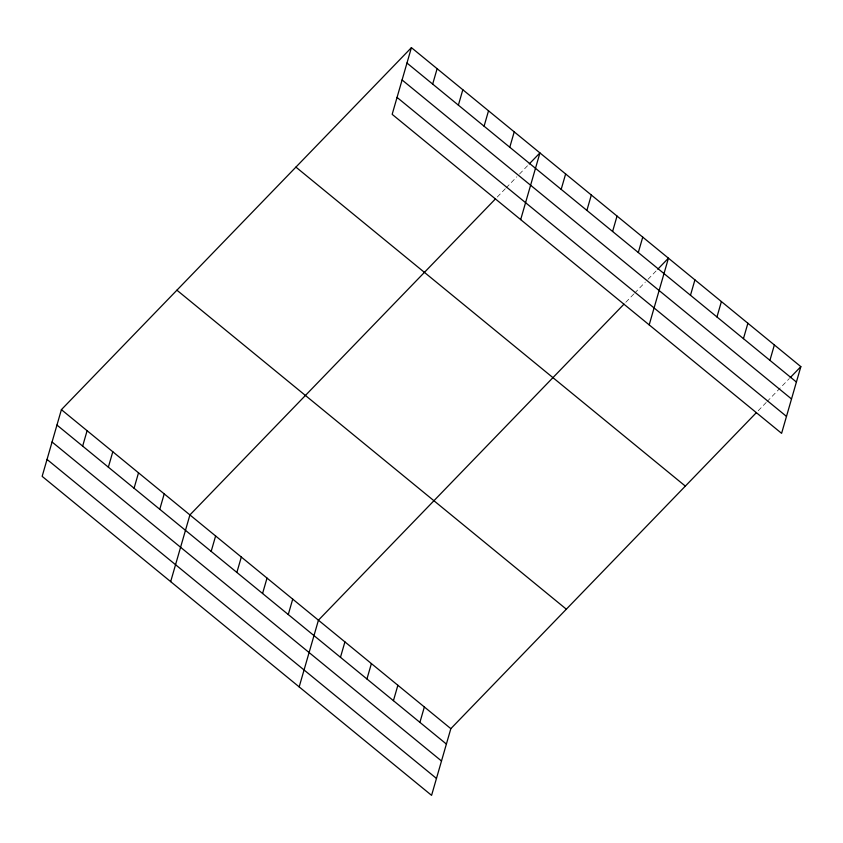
<?xml version="1.0" encoding="UTF-8"?>
<svg xmlns="http://www.w3.org/2000/svg" width="843" height="843" viewBox="0 0 843 843"><rect width="100%" height="100%" fill="white"/><g stroke="black" fill="none" stroke-linecap="round" stroke-linejoin="round"><path stroke-width="0.63" stroke-dasharray="4.21 3.16" d="M497.286 197.02L505.284 188.748M506.169 187.831L516.833 176.798M519.499 174.048L527.497 165.776M625.791 302.289L633.788 294.017M634.684 293.101L645.338 282.068M648.004 279.318L656.897 270.118M758.205 410.752L766.203 402.48M767.088 401.563L789.301 378.581"/><path stroke-width="1.26" d="M411.416 47.64L392.164 114.342L781.598 433.344L800.85 366.642L411.416 47.64L61.402 409.656L42.15 476.358L431.584 795.36L450.836 728.658L756.424 412.585M82.656 446.116L87.103 430.71M108.357 467.17L112.804 451.764M134.069 488.223L138.515 472.818M159.77 509.277L164.216 493.872M170.665 581.638L189.917 514.925L495.505 198.853M211.172 551.385L215.618 535.979M236.872 572.439L241.319 557.033M262.573 593.493L267.02 578.087M432.68 84.089L437.127 68.694M288.274 614.547L292.721 599.141M458.381 105.143L462.828 89.748M299.17 686.908L318.433 620.195L624.02 304.123M484.082 126.197L488.529 110.802M340.467 657.298L344.913 641.892M509.783 147.251L514.23 131.856M366.947 678.984L371.394 663.578M520.679 219.612L539.931 152.91L529.267 163.932M393.428 700.681L397.875 685.275M561.185 189.359L565.632 173.964M419.909 722.367L424.356 706.971M586.886 210.423L591.333 195.018M612.598 231.477L617.034 216.071M638.299 252.531L642.745 237.125M649.194 324.882L668.446 258.179L657.782 269.202M690.48 295.271L694.927 279.865M716.961 316.968L721.408 301.562M743.442 338.654L747.889 323.248M769.922 360.351L774.369 344.945M790.186 377.664L800.85 366.642M406.969 63.035L796.403 382.037M402.09 79.969L791.514 398.971M397.053 97.409L786.487 416.41M295.914 167.104L685.348 486.105M176.914 290.192L566.338 609.194M61.402 409.656L450.836 728.658M56.955 425.062L446.39 744.063M52.066 441.995L441.5 760.997M47.039 459.435L436.463 778.437"/></g></svg>
